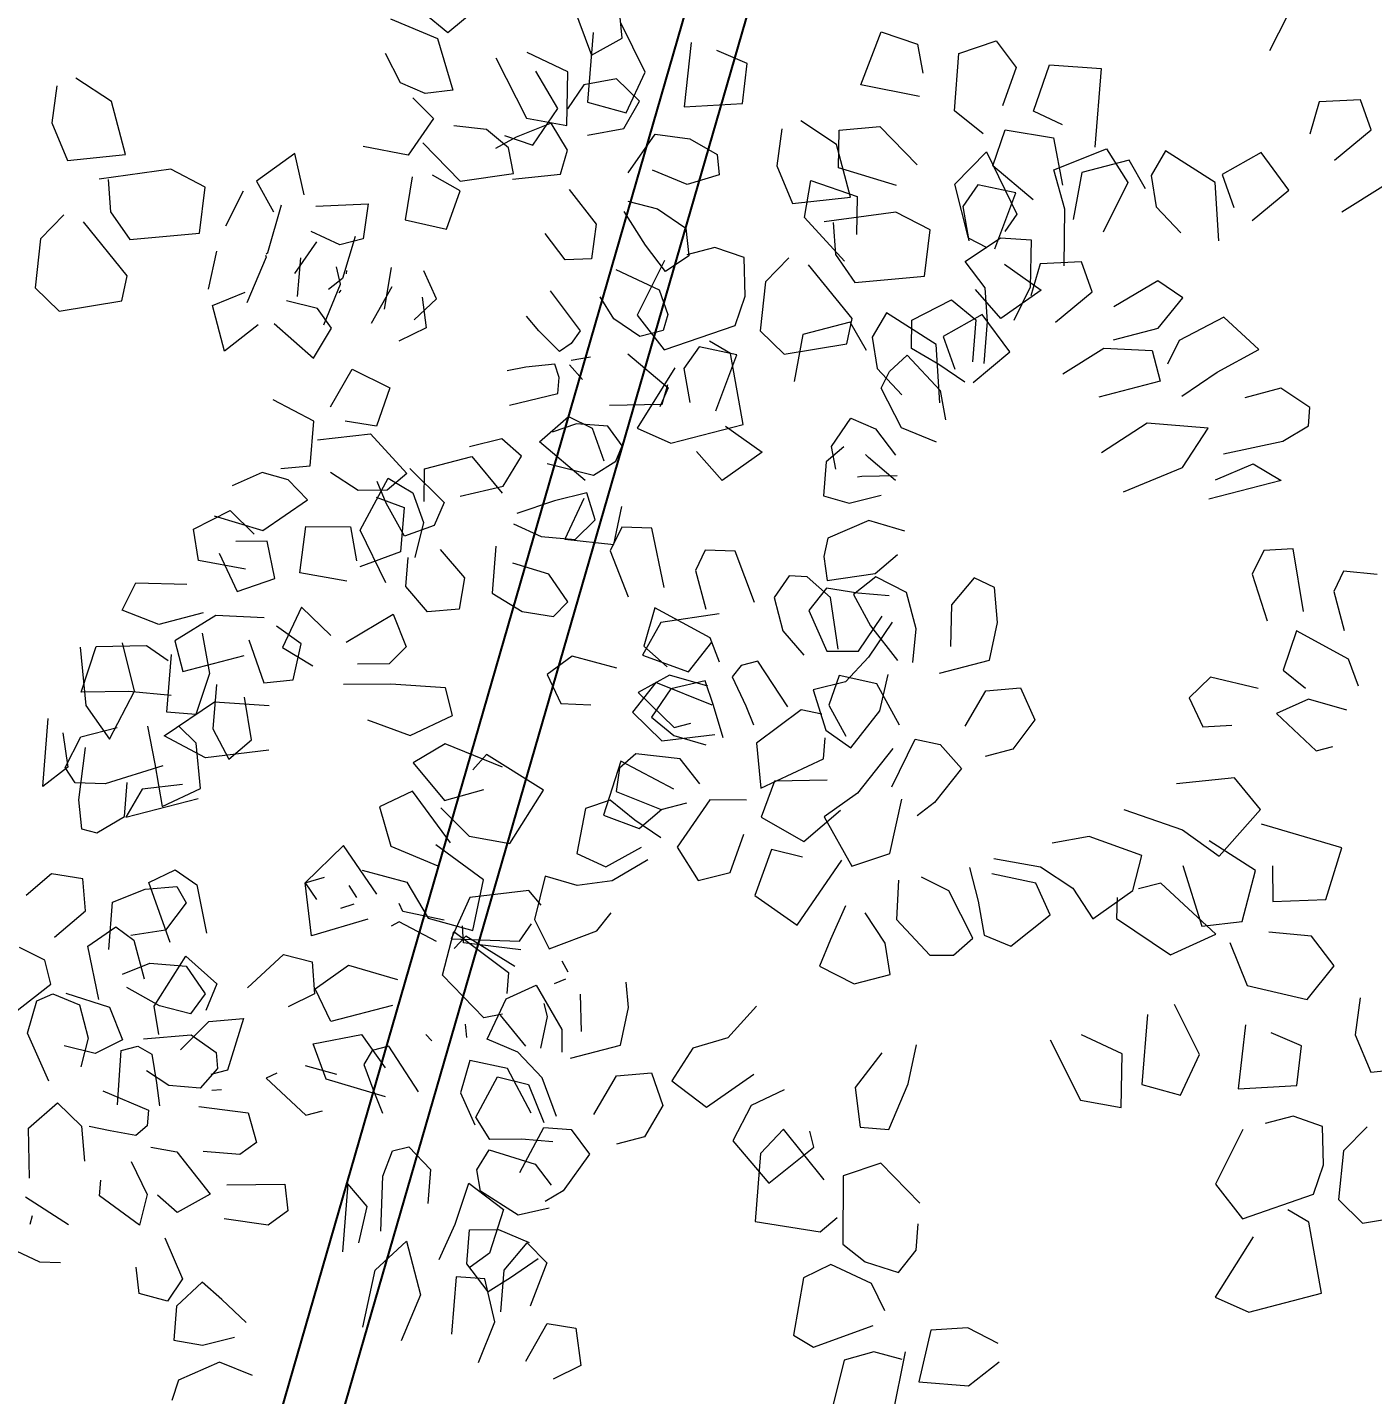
# Model space of a CAD drawing. Header units: metres. Extents: x 10 to 239, y 2 to 253.
# Drawn here: x 65.329 to 65.991, y 174.475 to 175.148 of the extents above; entities that cross this region are included whole.
import ezdxf

# ---------------------------------------------------------------- set-up
doc = ezdxf.new("R2010")
doc.units = ezdxf.units.M
doc.header["$MEASUREMENT"] = 0
doc.layers.get('Defpoints').update_dxf_attribs({"color": 9})
doc.layers.add('-cotas', color=252, linetype='Continuous')
doc.layers.add('1estruct arco', color=7, linetype='Continuous')
doc.layers.add('bloques veg', color=7, linetype='Continuous', lineweight=0, true_color=0xbbd5a5)
doc.styles.get("Standard").update_dxf_attribs({"font": 'arial.ttf'})
doc.dimstyles.get("Standard").update_dxf_attribs({"dimtxt": 0.18, "dimasz": 0.18, "dimexe": 0.18, "dimexo": 0.0625, "dimgap": 0.09, "dimtad": 0, "dimtih": 1, "dimtoh": 1, "dimdec": 4, "dimzin": 0, "dimdsep": 46, "dimtxsty": 'Standard', "dimcen": 0.09, "dimadec": 0, "dimazin": 0, "dimtfac": 1, "dimtdec": 4, "dimtofl": 0, "dimtmove": 0, "dimatfit": 3, "dimfxl": 1, "dimtolj": 1, "dimtzin": 0, "dimarcsym": 0})

# ---------------------------------------------------------------- blocks, each defined once
blk = doc.blocks.new('A$C0C3707A3')
at = {"layer": 'bloques veg'}
for p, q in [((2.05452, 0.51066), (2.04465, 0.53012)), ((2.03409, 0.52612), (2.0321, 0.49883)), ((2.02426, 0.51069), (2.00833, 0.51806)), ((2.07231, 0.52241), (2.06974, 0.49729)), ((2.09426, 0.51433), (2.08245, 0.51931)), ((1.9961, 0.51595), (2.00822, 0.49243)), ((2.09261, 0.49876), (2.09426, 0.51433)), ((2.02407, 0.4897), (2.02426, 0.51069)), ((2.04716, 0.49472), (2.05452, 0.51066)), ((1.13353, 0.49789), (1.14759, 0.50692)), ((1.15489, 0.5038), (1.15683, 0.48932)), ((1.82485, 0.5038), (1.82291, 0.48932)), ((1.84621, 0.49789), (1.83216, 0.50692)), ((1.12801, 0.47726), (1.13353, 0.49789)), ((1.85174, 0.47726), (1.84621, 0.49789)), ((2.0321, 0.49883), (2.04716, 0.49472)), ((2.06974, 0.49729), (2.09261, 0.49876)), ((2.31773, 0.50091), (2.31413, 0.48831)), ((2.3338, 0.50173), (2.31773, 0.50091)), ((2.33808, 0.49008), (2.3338, 0.50173)), ((2.00822, 0.49243), (2.02407, 0.4897)), ((2.1294, 0.48302), (2.11535, 0.49206)), ((1.15683, 0.48932), (1.15059, 0.4747)), ((1.82291, 0.48932), (1.82915, 0.4747)), ((2.10804, 0.48893), (2.1061, 0.47445)), ((2.32384, 0.47812), (2.33808, 0.49008)), ((2.13493, 0.4624), (2.1294, 0.48302)), ((2.25782, 0.48137), (2.25225, 0.47173)), ((2.27738, 0.46916), (2.25782, 0.48137)), ((2.29517, 0.48091), (2.28005, 0.4722)), ((2.30604, 0.46637), (2.29517, 0.48091)), ((1.15059, 0.4747), (1.12801, 0.47726)), ((1.82915, 0.4747), (1.85174, 0.47726)), ((2.24371, 0.47759), (2.22525, 0.47264)), ((2.25016, 0.46652), (2.24371, 0.47759)), ((1.11019, 0.47157), (1.1382, 0.46755)), ((1.86955, 0.47157), (1.84154, 0.46755)), ((1.88302, 0.46471), (1.86955, 0.47157)), ((2.1061, 0.47445), (2.11235, 0.45984)), ((2.22525, 0.47264), (2.22202, 0.45433)), ((2.25225, 0.47173), (2.25437, 0.4595)), ((2.28005, 0.4722), (2.28463, 0.45947)), ((1.13466, 0.46734), (1.13363, 0.45482)), ((1.84509, 0.46734), (1.84612, 0.45482)), ((1.88087, 0.44668), (1.88302, 0.46471)), ((2.18472, 0.4676), (2.17887, 0.45905)), ((2.19949, 0.46458), (2.18472, 0.4676)), ((2.27885, 0.44629), (2.27738, 0.46916)), ((2.2918, 0.45441), (2.30604, 0.46637)), ((2.3269, 0.458), (2.34281, 0.46808)), ((2.11235, 0.45984), (2.13493, 0.4624)), ((2.19141, 0.44263), (2.19949, 0.46458)), ((2.25437, 0.4595), (2.26408, 0.44931)), ((1.13363, 0.45482), (1.12609, 0.44404)), ((1.16931, 0.4534), (1.18083, 0.45729)), ((1.18083, 0.45729), (1.19168, 0.45439)), ((1.84612, 0.45482), (1.85366, 0.44404)), ((2.15274, 0.4567), (2.12473, 0.45269)), ((2.16621, 0.44984), (2.15274, 0.4567)), ((2.17887, 0.45905), (2.18128, 0.44574)), ((1.12694, 0.42985), (1.14419, 0.45082)), ((1.15187, 0.45342), (1.16098, 0.444)), ((1.16879, 0.43842), (1.16931, 0.4534)), ((1.20036, 0.45206), (1.21091, 0.43062)), ((1.82788, 0.45342), (1.81877, 0.444)), ((1.85281, 0.42985), (1.83555, 0.45082)), ((2.12828, 0.45248), (2.12931, 0.43995)), ((2.16406, 0.43182), (2.16621, 0.44984)), ((1.12609, 0.44404), (1.09887, 0.44668)), ((1.16098, 0.444), (1.16283, 0.42489)), ((1.81877, 0.444), (1.81691, 0.42489)), ((1.85366, 0.44404), (1.88087, 0.44668)), ((1.17268, 0.4269), (1.16879, 0.43842)), ((2.08211, 0.44243), (2.07126, 0.43952)), ((2.09362, 0.43854), (2.08211, 0.44243)), ((2.09415, 0.42355), (2.09362, 0.43854)), ((2.11107, 0.43856), (2.10196, 0.42914)), ((2.12931, 0.43995), (2.13685, 0.42918)), ((2.06257, 0.4372), (2.05203, 0.41576)), ((2.136, 0.41499), (2.11875, 0.43596)), ((2.19533, 0.4367), (2.20967, 0.42659)), ((2.20923, 0.43694), (2.20562, 0.42434)), ((2.2253, 0.43775), (2.20923, 0.43694)), ((2.22958, 0.4261), (2.2253, 0.43775)), ((1.12895, 0.42), (1.12694, 0.42985)), ((1.21091, 0.43062), (1.20032, 0.41717)), ((1.2224, 0.41707), (1.2256, 0.42901)), ((1.2256, 0.42901), (1.24688, 0.43029)), ((1.24688, 0.43029), (1.26375, 0.42809)), ((1.73286, 0.43029), (1.716, 0.42809)), ((1.85079, 0.42), (1.85281, 0.42985)), ((2.10196, 0.42914), (2.1001, 0.41002)), ((2.13685, 0.42918), (2.16406, 0.43182)), ((2.25513, 0.43062), (2.23813, 0.42025)), ((2.26505, 0.42397), (2.25513, 0.43062)), ((1.16283, 0.42489), (1.15341, 0.41578)), ((1.20032, 0.41717), (1.17268, 0.4269)), ((1.81691, 0.42489), (1.82633, 0.41578)), ((2.09025, 0.41204), (2.09415, 0.42355)), ((2.19405, 0.41542), (2.18405, 0.4267)), ((2.20967, 0.42659), (2.19405, 0.41542)), ((2.21533, 0.41414), (2.22958, 0.4261)), ((2.25544, 0.41209), (2.26505, 0.42397)), ((1.15341, 0.41578), (1.12895, 0.42)), ((1.17441, 0.41597), (1.18266, 0.42074)), ((1.23781, 0.40945), (1.2224, 0.41707)), ((1.82633, 0.41578), (1.85079, 0.42)), ((2.14931, 0.41739), (2.14375, 0.40776)), ((2.16887, 0.40518), (2.14931, 0.41739)), ((2.18667, 0.41693), (2.17155, 0.40823)), ((2.19754, 0.4024), (2.18667, 0.41693)), ((2.28099, 0.41661), (2.2637, 0.40732)), ((2.29483, 0.40403), (2.28099, 0.41661)), ((1.16931, 0.38825), (1.17441, 0.41597)), ((1.25562, 0.41515), (1.23781, 0.40945)), ((2.05203, 0.41576), (2.06261, 0.40231)), ((2.06261, 0.40231), (2.09025, 0.41204)), ((2.1352, 0.41361), (2.11675, 0.40867)), ((2.13398, 0.40514), (2.136, 0.41499)), ((2.14166, 0.40255), (2.1352, 0.41361)), ((2.23807, 0.40744), (2.25544, 0.41209)), ((1.19611, 0.41015), (1.21071, 0.38646)), ((2.1001, 0.41002), (2.10952, 0.40091)), ((2.11675, 0.40867), (2.11352, 0.39035)), ((2.14375, 0.40776), (2.14587, 0.39553)), ((2.17155, 0.40823), (2.17612, 0.39549)), ((2.2637, 0.40732), (2.25922, 0.39798)), ((1.18675, 0.38823), (1.20769, 0.40123)), ((1.20769, 0.40123), (1.21362, 0.39732)), ((2.07622, 0.40363), (2.07037, 0.39508)), ((2.09099, 0.4006), (2.07622, 0.40363)), ((2.08853, 0.40111), (2.08027, 0.40587)), ((2.08291, 0.37866), (2.09099, 0.4006)), ((2.09363, 0.37339), (2.08853, 0.40111)), ((2.10952, 0.40091), (2.13398, 0.40514)), ((2.17035, 0.38231), (2.16887, 0.40518)), ((2.1833, 0.39043), (2.19754, 0.4024)), ((2.2184, 0.39402), (2.23431, 0.4041)), ((2.23431, 0.4041), (2.25313, 0.40333)), ((2.25313, 0.40333), (2.25633, 0.39139)), ((2.27862, 0.39504), (2.29483, 0.40403)), ((2.06682, 0.39529), (2.05223, 0.3716)), ((2.14587, 0.39553), (2.15558, 0.38533)), ((2.07037, 0.39508), (2.07277, 0.38176)), ((2.25633, 0.39139), (2.23245, 0.38499)), ((2.26488, 0.38554), (2.27862, 0.39504)), ((1.19753, 0.38069), (1.16931, 0.38825)), ((1.19867, 0.36759), (1.18675, 0.38823)), ((1.21071, 0.38646), (1.19753, 0.38069)), ((1.32666, 0.37634), (1.33724, 0.38979)), ((1.33724, 0.38979), (1.36091, 0.38694)), ((1.6425, 0.38979), (1.61883, 0.38694)), ((1.65308, 0.37634), (1.6425, 0.38979)), ((2.30353, 0.38891), (2.28942, 0.38513)), ((2.31483, 0.38147), (2.30353, 0.38891)), ((1.2267, 0.38102), (1.21561, 0.37003)), ((2.31441, 0.37438), (2.31483, 0.38147)), ((1.34271, 0.35808), (1.32666, 0.37634)), ((1.38008, 0.37598), (1.35705, 0.36819)), ((1.59966, 0.37598), (1.62269, 0.36819)), ((1.63704, 0.35808), (1.65308, 0.37634)), ((2.01416, 0.36605), (2.02544, 0.37606)), ((2.02544, 0.37606), (2.03478, 0.37158)), ((2.25143, 0.37495), (2.23364, 0.36321)), ((2.27517, 0.37317), (2.25143, 0.37495)), ((2.30442, 0.36821), (2.31441, 0.37438)), ((1.21561, 0.37003), (1.19867, 0.36759)), ((1.29508, 0.36269), (1.32767, 0.37141)), ((1.68466, 0.36269), (1.65208, 0.37141)), ((2.03478, 0.37158), (2.03936, 0.35885)), ((2.05223, 0.3716), (2.06541, 0.36583)), ((2.06541, 0.36583), (2.09363, 0.37339)), ((2.08683, 0.37273), (2.10117, 0.36261)), ((2.26535, 0.35774), (2.27517, 0.37317)), ((1.2085, 0.35216), (1.22864, 0.36654)), ((1.32982, 0.35339), (1.34771, 0.36372)), ((1.35705, 0.36819), (1.34271, 0.35808)), ((1.37434, 0.35891), (1.39353, 0.3654)), ((1.39353, 0.3654), (1.40931, 0.3635)), ((1.58621, 0.3654), (1.57043, 0.3635)), ((1.6054, 0.35891), (1.58621, 0.3654)), ((1.62269, 0.36819), (1.63704, 0.35808)), ((1.64993, 0.35339), (1.63203, 0.36372)), ((2.03213, 0.35109), (2.01416, 0.36605)), ((2.28134, 0.36319), (2.30442, 0.36821)), ((1.25657, 0.35789), (1.23955, 0.35082)), ((1.30099, 0.34133), (1.29508, 0.36269)), ((1.37795, 0.34631), (1.37434, 0.35891)), ((1.6018, 0.34631), (1.6054, 0.35891)), ((1.67875, 0.34133), (1.68466, 0.36269)), ((1.96936, 0.35522), (1.98782, 0.36016)), ((1.98782, 0.36016), (1.99978, 0.34591)), ((2.08555, 0.35145), (2.07555, 0.36273)), ((2.10117, 0.36261), (2.08555, 0.35145)), ((2.27824, 0.35305), (2.29285, 0.35929)), ((2.29285, 0.35929), (2.30386, 0.35294)), ((1.3233, 0.35513), (1.32198, 0.34152)), ((1.33356, 0.33261), (1.32982, 0.35339)), ((1.3579, 0.354), (1.34992, 0.33288)), ((1.41349, 0.35307), (1.40031, 0.34729)), ((1.43102, 0.35768), (1.41349, 0.35307)), ((1.4145, 0.34814), (1.43203, 0.35276)), ((1.44129, 0.3526), (1.4378, 0.33958)), ((1.53845, 0.3526), (1.54194, 0.33958)), ((1.56524, 0.34814), (1.54772, 0.35276)), ((1.54872, 0.35768), (1.56625, 0.35307)), ((1.56625, 0.35307), (1.57943, 0.34729)), ((1.62184, 0.354), (1.62983, 0.33288)), ((1.64619, 0.33261), (1.64993, 0.35339)), ((1.65644, 0.35513), (1.65776, 0.34152)), ((1.96931, 0.3424), (1.96936, 0.35522)), ((2.24234, 0.34809), (2.26535, 0.35774)), ((2.30386, 0.35294), (2.27564, 0.34538)), ((1.21419, 0.33434), (1.2085, 0.35216)), ((1.23955, 0.35082), (1.23034, 0.33816)), ((1.3452, 0.32832), (1.36601, 0.34951)), ((1.36601, 0.34951), (1.37469, 0.34718)), ((1.40031, 0.34729), (1.39248, 0.33543)), ((1.40993, 0.33541), (1.4145, 0.34814)), ((1.44823, 0.34376), (1.45924, 0.35012)), ((1.46959, 0.34967), (1.46877, 0.3336)), ((1.51015, 0.34967), (1.51097, 0.3336)), ((1.53151, 0.34376), (1.5205, 0.35012)), ((1.56982, 0.33541), (1.56524, 0.34814)), ((1.57943, 0.34729), (1.58726, 0.33543)), ((1.61374, 0.34951), (1.60505, 0.34718)), ((1.63454, 0.32832), (1.61374, 0.34951)), ((1.94442, 0.33108), (1.95525, 0.35143)), ((1.95525, 0.35143), (1.96489, 0.34587)), ((1.39248, 0.33543), (1.37795, 0.34631)), ((1.38388, 0.34239), (1.38263, 0.33342)), ((1.43865, 0.32539), (1.44823, 0.34376)), ((1.54109, 0.32539), (1.53151, 0.34376)), ((1.58726, 0.33543), (1.6018, 0.34631)), ((1.59587, 0.34239), (1.59711, 0.33342)), ((1.96489, 0.34587), (1.96917, 0.33422)), ((2.0317, 0.344), (2.02434, 0.32806)), ((1.08615, 0.3384), (1.07673, 0.32929)), ((1.10047, 0.33108), (1.08615, 0.3384)), ((1.23034, 0.33816), (1.21419, 0.33434)), ((1.32198, 0.34152), (1.30099, 0.34133)), ((1.4378, 0.33958), (1.4354, 0.32626)), ((1.49098, 0.33872), (1.4855, 0.32445)), ((1.48876, 0.33872), (1.49424, 0.32445)), ((1.54194, 0.33958), (1.54435, 0.32626)), ((1.65776, 0.34152), (1.67875, 0.34133)), ((1.87927, 0.33108), (1.8936, 0.3384)), ((1.8936, 0.3384), (1.90302, 0.32929)), ((2.04345, 0.32621), (2.04647, 0.34098)), ((1.34992, 0.33288), (1.33356, 0.33261)), ((1.38263, 0.33342), (1.36279, 0.32012)), ((1.42388, 0.32236), (1.40993, 0.33541)), ((1.46877, 0.3336), (1.45573, 0.31965)), ((1.47296, 0.32317), (1.48079, 0.33504)), ((1.50678, 0.32317), (1.49895, 0.33504)), ((1.51097, 0.3336), (1.52401, 0.31965)), ((1.55586, 0.32236), (1.56982, 0.33541)), ((1.59711, 0.33342), (1.61696, 0.32012)), ((1.62983, 0.33288), (1.64619, 0.33261)), ((1.92099, 0.31433), (1.92314, 0.33236)), ((1.92314, 0.33236), (1.94058, 0.33238)), ((1.94058, 0.33238), (1.94299, 0.31906)), ((1.96917, 0.33422), (1.96586, 0.32054)), ((2.04656, 0.33296), (2.04208, 0.32362)), ((2.05829, 0.33261), (2.04656, 0.33296)), ((2.06331, 0.30953), (2.05829, 0.33261)), ((1.09836, 0.31884), (1.10047, 0.33108)), ((1.29894, 0.31629), (1.30677, 0.32815)), ((1.30677, 0.32815), (1.32421, 0.32813)), ((1.36279, 0.32012), (1.3452, 0.32832)), ((1.4354, 0.32626), (1.42388, 0.32236)), ((1.54435, 0.32626), (1.55586, 0.32236)), ((1.61696, 0.32012), (1.63454, 0.32832)), ((1.67297, 0.32815), (1.65553, 0.32813)), ((1.68081, 0.31629), (1.67297, 0.32815)), ((1.88139, 0.31884), (1.87927, 0.33108)), ((1.95458, 0.31054), (1.94442, 0.33108)), ((2.02434, 0.32806), (2.04345, 0.32621)), ((2.30867, 0.32631), (2.29724, 0.32557)), ((2.3129, 0.30184), (2.30867, 0.32631)), ((1.33832, 0.32435), (1.33317, 0.30944)), ((1.44784, 0.3206), (1.43865, 0.32539)), ((1.45573, 0.31965), (1.44784, 0.3206)), ((1.47222, 0.31174), (1.47296, 0.32317)), ((1.4855, 0.32445), (1.48474, 0.32288)), ((1.49424, 0.32445), (1.495, 0.32288)), ((1.50752, 0.31174), (1.50678, 0.32317)), ((1.52401, 0.31965), (1.5319, 0.3206)), ((1.5319, 0.3206), (1.54109, 0.32539)), ((1.64142, 0.32435), (1.64658, 0.30944)), ((2.04208, 0.32362), (2.0492, 0.30575)), ((2.07914, 0.32424), (2.07546, 0.31628)), ((2.09087, 0.32389), (2.07914, 0.32424)), ((2.09857, 0.30385), (2.09087, 0.32389)), ((2.29724, 0.32557), (2.29276, 0.31622)), ((1.08004, 0.31561), (1.09836, 0.31884)), ((1.30934, 0.30303), (1.29894, 0.31629)), ((1.6704, 0.30303), (1.68081, 0.31629)), ((1.8997, 0.31561), (1.88139, 0.31884)), ((2.07546, 0.31628), (2.07953, 0.30108)), ((2.29276, 0.31622), (2.29879, 0.29806)), ((2.32844, 0.31764), (2.32476, 0.30968)), ((2.34155, 0.3165), (2.32844, 0.31764)), ((1.12274, 0.30998), (1.10283, 0.3095)), ((1.12801, 0.29927), (1.12274, 0.30998)), ((1.48633, 0.30796), (1.47222, 0.31174)), ((1.48474, 0.31296), (1.49341, 0.30796)), ((1.495, 0.31296), (1.48633, 0.30796)), ((1.49341, 0.30796), (1.50752, 0.31174)), ((1.85173, 0.29927), (1.857, 0.30998)), ((1.857, 0.30998), (1.87691, 0.3095)), ((1.9393, 0.3111), (1.92099, 0.31433)), ((2.11202, 0.31444), (2.10617, 0.30589)), ((2.11911, 0.31401), (2.11202, 0.31444)), ((2.12824, 0.30599), (2.11911, 0.31401)), ((2.14582, 0.31419), (2.13722, 0.30723)), ((2.15792, 0.30812), (2.14582, 0.31419)), ((2.18426, 0.31402), (2.17544, 0.30351)), ((2.19223, 0.31034), (2.18426, 0.31402)), ((2.19355, 0.29673), (2.19223, 0.31034)), ((1.12311, 0.30598), (1.11152, 0.29745)), ((1.33317, 0.30944), (1.30934, 0.30303)), ((1.36019, 0.30598), (1.37178, 0.29745)), ((1.64658, 0.30944), (1.6704, 0.30303)), ((2.10617, 0.30589), (2.10966, 0.29286)), ((2.13131, 0.28587), (2.12824, 0.30599)), ((2.13722, 0.30723), (2.14396, 0.29508)), ((2.1617, 0.29401), (2.15792, 0.30812)), ((2.32476, 0.30968), (2.32883, 0.29448)), ((1.11374, 0.29378), (1.12801, 0.29927)), ((1.12931, 0.2857), (1.12846, 0.29989)), ((1.14515, 0.30318), (1.13786, 0.29156)), ((1.16103, 0.29117), (1.1547, 0.30062)), ((1.32227, 0.29117), (1.3286, 0.30062)), ((1.33815, 0.30318), (1.34544, 0.29156)), ((1.35014, 0.28163), (1.3603, 0.30217)), ((1.35399, 0.2857), (1.35484, 0.29989)), ((1.6296, 0.28163), (1.61944, 0.30217)), ((1.866, 0.29378), (1.85173, 0.29927)), ((2.05963, 0.30156), (2.05552, 0.2865)), ((2.08136, 0.28993), (2.05963, 0.30156)), ((2.17544, 0.30351), (2.17517, 0.28715)), ((1.07263, 0.29665), (1.09145, 0.29743)), ((1.09145, 0.29743), (1.10737, 0.28735)), ((1.09638, 0.29843), (1.11374, 0.29378)), ((1.11152, 0.29745), (1.10268, 0.29051)), ((1.17254, 0.29506), (1.16905, 0.28204)), ((1.31076, 0.29506), (1.31425, 0.28204)), ((1.37166, 0.2968), (1.37286, 0.27089)), ((1.37178, 0.29745), (1.38062, 0.29051)), ((1.60808, 0.2968), (1.60688, 0.27089)), ((1.88336, 0.29843), (1.866, 0.29378)), ((1.88829, 0.29743), (1.87238, 0.28735)), ((1.90711, 0.29665), (1.88829, 0.29743)), ((2.14396, 0.29508), (2.15455, 0.28163)), ((2.16056, 0.28091), (2.1617, 0.29401)), ((2.19052, 0.28196), (2.19355, 0.29673)), ((2.3103, 0.29417), (2.30511, 0.27882)), ((2.33066, 0.28333), (2.3103, 0.29417)), ((1.10268, 0.29051), (1.11092, 0.27784)), ((1.13786, 0.29156), (1.14218, 0.27295)), ((1.16013, 0.27047), (1.16103, 0.29117)), ((1.19214, 0.27701), (1.17898, 0.28868)), ((1.18328, 0.29296), (1.19685, 0.28157)), ((1.30002, 0.29296), (1.28645, 0.28157)), ((1.29116, 0.27701), (1.30432, 0.28868)), ((1.31149, 0.285), (1.3225, 0.29136)), ((1.32317, 0.27047), (1.32227, 0.29117)), ((1.33235, 0.29337), (1.33601, 0.26796)), ((1.34544, 0.29156), (1.34112, 0.27295)), ((1.38062, 0.29051), (1.37238, 0.27784)), ((1.64739, 0.29337), (1.64373, 0.26796)), ((1.66825, 0.285), (1.65724, 0.29136)), ((2.08506, 0.28046), (2.08136, 0.28993)), ((2.10966, 0.29286), (2.11799, 0.28346)), ((1.10737, 0.28735), (1.10417, 0.27541)), ((1.11851, 0.28552), (1.10996, 0.27967)), ((1.13813, 0.28492), (1.11851, 0.28552)), ((1.12503, 0.27405), (1.12931, 0.2857)), ((1.14383, 0.26711), (1.13813, 0.28492)), ((1.21921, 0.28256), (1.21, 0.2858)), ((1.26409, 0.28256), (1.2733, 0.2858)), ((1.31176, 0.26864), (1.31149, 0.285)), ((1.35827, 0.27405), (1.35399, 0.2857)), ((1.38178, 0.28246), (1.39713, 0.28765)), ((1.40965, 0.28662), (1.39783, 0.2642)), ((1.57009, 0.28662), (1.58192, 0.2642)), ((1.59797, 0.28246), (1.58261, 0.28765)), ((1.66798, 0.26864), (1.66825, 0.285)), ((1.83592, 0.26711), (1.84161, 0.28492)), ((1.84161, 0.28492), (1.86123, 0.28552)), ((1.86123, 0.28552), (1.86978, 0.27967)), ((1.87238, 0.28735), (1.87557, 0.27541)), ((2.05552, 0.2865), (2.06465, 0.27848)), ((2.33465, 0.27277), (2.33066, 0.28333)), ((1.10417, 0.27541), (1.08029, 0.2818)), ((1.11092, 0.27784), (1.12503, 0.27405)), ((1.16905, 0.28204), (1.16447, 0.2693)), ((1.19685, 0.28157), (1.20371, 0.2681)), ((1.23338, 0.26596), (1.21921, 0.28256)), ((1.24992, 0.26596), (1.26409, 0.28256)), ((1.28645, 0.28157), (1.27959, 0.2681)), ((1.31425, 0.28204), (1.31883, 0.2693)), ((1.35751, 0.26569), (1.35014, 0.28163)), ((1.37238, 0.27784), (1.35827, 0.27405)), ((1.38197, 0.26147), (1.38178, 0.28246)), ((1.59777, 0.26147), (1.59797, 0.28246)), ((1.62223, 0.26569), (1.6296, 0.28163)), ((1.87557, 0.27541), (1.89945, 0.2818)), ((2.02751, 0.28249), (2.01782, 0.27524)), ((2.04503, 0.27787), (2.02751, 0.28249)), ((2.09353, 0.27924), (2.09006, 0.27482)), ((2.10004, 0.28098), (2.09353, 0.27924)), ((2.11179, 0.26319), (2.10004, 0.28098)), ((2.17099, 0.27672), (2.19052, 0.28196)), ((2.30511, 0.27882), (2.31395, 0.27188)), ((1.14218, 0.27295), (1.15029, 0.26845)), ((1.19082, 0.26341), (1.19214, 0.27701)), ((1.24001, 0.27688), (1.23652, 0.27291)), ((1.24329, 0.27688), (1.24678, 0.27291)), ((1.29248, 0.26341), (1.29116, 0.27701)), ((1.34112, 0.27295), (1.33301, 0.26845)), ((2.01782, 0.27524), (2.02319, 0.26388)), ((2.06552, 0.27522), (2.05337, 0.26847)), ((2.08058, 0.27111), (2.06552, 0.27522)), ((2.09006, 0.27482), (2.09543, 0.26346)), ((2.13176, 0.27552), (2.12786, 0.264)), ((2.14653, 0.27249), (2.13176, 0.27552)), ((2.15552, 0.25629), (2.14653, 0.27249)), ((2.27681, 0.27589), (2.2685, 0.26784)), ((2.29542, 0.27157), (2.27681, 0.27589)), ((1.10864, 0.26606), (1.1253, 0.26742)), ((1.1253, 0.26742), (1.14383, 0.26711)), ((1.15029, 0.26845), (1.16013, 0.27047)), ((1.16447, 0.2693), (1.17141, 0.26046)), ((1.20371, 0.2681), (1.20456, 0.25391)), ((1.27959, 0.2681), (1.27874, 0.25391)), ((1.33601, 0.26796), (1.31176, 0.26864)), ((1.31883, 0.2693), (1.31189, 0.26046)), ((1.33301, 0.26845), (1.32317, 0.27047)), ((1.37286, 0.27089), (1.35751, 0.26569)), ((1.60688, 0.27089), (1.62223, 0.26569)), ((1.64373, 0.26796), (1.66798, 0.26864)), ((1.85445, 0.26742), (1.83592, 0.26711)), ((1.8711, 0.26606), (1.85445, 0.26742)), ((1.9568, 0.27103), (1.93826, 0.27072)), ((1.97808, 0.26975), (1.9568, 0.27103)), ((1.98099, 0.2589), (1.97808, 0.26975)), ((2.05337, 0.26847), (2.0675, 0.25481)), ((2.18115, 0.25618), (2.18909, 0.26994)), ((2.18909, 0.26994), (2.2027, 0.27126)), ((2.2027, 0.27126), (2.20836, 0.25882)), ((2.2685, 0.26784), (2.27387, 0.25648)), ((2.31511, 0.26754), (2.30267, 0.26187)), ((2.33017, 0.26343), (2.31511, 0.26754)), ((1.0917, 0.26362), (1.07042, 0.26234)), ((1.11138, 0.25021), (1.0917, 0.26362)), ((1.17141, 0.26046), (1.19082, 0.26341)), ((1.22367, 0.25577), (1.23338, 0.26596)), ((1.25963, 0.25577), (1.24992, 0.26596)), ((1.31189, 0.26046), (1.29248, 0.26341)), ((1.39783, 0.2642), (1.38197, 0.26147)), ((1.58192, 0.2642), (1.59777, 0.26147)), ((1.86837, 0.25021), (1.88804, 0.26362)), ((1.88804, 0.26362), (1.90932, 0.26234)), ((2.02319, 0.26388), (2.03492, 0.26353)), ((2.09543, 0.26346), (2.09855, 0.25615)), ((2.12786, 0.264), (2.13461, 0.25185)), ((2.30267, 0.26187), (2.31818, 0.24742)), ((1.21687, 0.25643), (1.21266, 0.24941)), ((1.26643, 0.25643), (1.27064, 0.24941)), ((1.94776, 0.25698), (1.96449, 0.25099)), ((1.96449, 0.25099), (1.98099, 0.2589)), ((2.0675, 0.25481), (2.07401, 0.25656)), ((2.20836, 0.25882), (2.19983, 0.24722)), ((2.27387, 0.25648), (2.2853, 0.25722)), ((1.1438, 0.24966), (1.12969, 0.25344)), ((1.20456, 0.25391), (1.22367, 0.25577)), ((1.23453, 0.25286), (1.22584, 0.25519)), ((1.24332, 0.22491), (1.23453, 0.25286)), ((1.23784, 0.25458), (1.24316, 0.23041)), ((1.23998, 0.22491), (1.24877, 0.25286)), ((1.24546, 0.25458), (1.24014, 0.23041)), ((1.24877, 0.25286), (1.25746, 0.25519)), ((1.27874, 0.25391), (1.25963, 0.25577)), ((1.83594, 0.24966), (1.85005, 0.25344)), ((1.09515, 0.24176), (1.11138, 0.25021)), ((1.14987, 0.23757), (1.1438, 0.24966)), ((1.21266, 0.24941), (1.224, 0.2266)), ((1.27064, 0.24941), (1.2593, 0.2266)), ((1.82987, 0.23757), (1.83594, 0.24966)), ((1.88459, 0.24176), (1.86837, 0.25021)), ((2.15265, 0.23226), (2.16161, 0.25094)), ((2.16161, 0.25094), (2.17145, 0.24893)), ((2.17145, 0.24893), (2.17979, 0.23953)), ((2.19983, 0.24722), (2.18898, 0.24431)), ((2.31818, 0.24742), (2.32469, 0.24916)), ((1.0704, 0.2449), (1.09515, 0.24176)), ((1.90934, 0.2449), (1.88459, 0.24176)), ((1.99432, 0.24386), (1.98897, 0.23777)), ((2.01664, 0.23006), (1.99432, 0.24386)), ((1.11172, 0.23848), (1.13423, 0.23129)), ((1.14595, 0.23163), (1.14987, 0.23757)), ((1.83379, 0.23163), (1.82987, 0.23757)), ((1.86802, 0.23848), (1.84551, 0.23129)), ((2.17979, 0.23953), (2.16938, 0.22627)), ((2.28642, 0.23669), (2.26384, 0.23413)), ((2.29671, 0.22432), (2.28642, 0.23669)), ((1.10397, 0.23125), (1.11975, 0.22935)), ((1.13423, 0.23129), (1.14595, 0.23163)), ((1.24316, 0.23041), (1.23652, 0.22758)), ((1.24014, 0.23041), (1.24678, 0.22758)), ((1.47818, 0.21242), (1.48617, 0.23354)), ((1.49357, 0.23354), (1.48474, 0.23297)), ((1.48617, 0.23354), (1.495, 0.23297)), ((1.50156, 0.21242), (1.49357, 0.23354)), ((1.84551, 0.23129), (1.83379, 0.23163)), ((1.87577, 0.23125), (1.85999, 0.22935)), ((2.00363, 0.20912), (2.01664, 0.23006)), ((1.1261, 0.21834), (1.09788, 0.2259)), ((1.11975, 0.22935), (1.1261, 0.21834)), ((1.224, 0.2266), (1.24332, 0.22491)), ((1.2593, 0.2266), (1.23998, 0.22491)), ((1.85999, 0.22935), (1.85364, 0.21834)), ((1.85364, 0.21834), (1.88186, 0.2259)), ((2.16938, 0.22627), (2.16266, 0.22098)), ((2.28066, 0.20606), (2.29671, 0.22432)), ((1.16666, 0.22102), (1.1654, 0.1946)), ((1.2368, 0.2194), (1.23928, 0.20145)), ((1.2465, 0.2194), (1.24402, 0.20145)), ((1.31664, 0.22102), (1.3179, 0.1946)), ((1.38241, 0.20667), (1.38482, 0.21998)), ((1.38482, 0.21998), (1.39278, 0.22367)), ((1.39278, 0.22367), (1.40131, 0.21207)), ((1.41912, 0.21777), (1.42984, 0.22304)), ((1.42984, 0.22304), (1.43953, 0.21579)), ((1.44771, 0.21593), (1.45655, 0.22287)), ((1.45655, 0.22287), (1.46365, 0.22329)), ((1.46365, 0.22329), (1.4695, 0.21474)), ((1.51609, 0.22329), (1.51024, 0.21474)), ((1.52319, 0.22287), (1.51609, 0.22329)), ((1.53203, 0.21593), (1.52319, 0.22287)), ((1.5499, 0.22304), (1.54021, 0.21579)), ((1.56062, 0.21777), (1.5499, 0.22304)), ((1.58696, 0.22367), (1.57843, 0.21207)), ((1.59493, 0.21998), (1.58696, 0.22367)), ((1.59733, 0.20667), (1.59493, 0.21998)), ((1.97669, 0.22284), (1.98778, 0.21185)), ((2.24329, 0.22397), (2.26632, 0.21618)), ((1.18843, 0.20239), (1.17831, 0.21673)), ((1.29487, 0.20239), (1.30499, 0.21673)), ((1.41534, 0.20366), (1.41912, 0.21777)), ((1.43953, 0.21579), (1.4317, 0.20393)), ((1.44574, 0.19552), (1.44771, 0.21593)), ((1.4695, 0.21474), (1.46601, 0.20172)), ((1.51024, 0.21474), (1.51373, 0.20172)), ((1.53401, 0.19552), (1.53203, 0.21593)), ((1.54021, 0.21579), (1.54804, 0.20393)), ((1.5644, 0.20366), (1.56062, 0.21777)), ((2.26632, 0.21618), (2.28066, 0.20606)), ((2.32858, 0.20959), (2.29708, 0.2186)), ((1.20465, 0.21084), (1.18928, 0.1882)), ((1.21461, 0.18723), (1.2158, 0.20902)), ((1.26869, 0.18723), (1.2675, 0.20902)), ((1.27865, 0.21084), (1.29402, 0.1882)), ((1.40131, 0.21207), (1.40049, 0.19601)), ((1.57843, 0.21207), (1.57925, 0.19601)), ((1.99351, 0.19478), (1.97475, 0.20836)), ((1.98778, 0.21185), (2.00363, 0.20912)), ((2.22984, 0.21338), (2.21544, 0.21069)), ((2.25041, 0.2061), (2.22984, 0.21338)), ((2.29493, 0.20058), (2.27675, 0.21199)), ((2.32238, 0.18932), (2.32858, 0.20959)), ((1.0351, 0.20734), (1.03566, 0.19206)), ((1.38543, 0.1919), (1.38241, 0.20667)), ((1.41649, 0.19056), (1.41534, 0.20366)), ((1.4317, 0.20393), (1.42112, 0.19048)), ((1.54804, 0.20393), (1.55862, 0.19048)), ((1.56326, 0.19056), (1.5644, 0.20366)), ((1.59431, 0.1919), (1.59733, 0.20667)), ((2.19264, 0.20458), (2.21096, 0.20134)), ((2.24709, 0.19241), (2.25041, 0.2061)), ((1.10668, 0.19795), (1.09813, 0.1921)), ((1.11695, 0.19287), (1.10668, 0.19795)), ((1.17776, 0.18431), (1.18843, 0.20239)), ((1.23928, 0.20145), (1.23652, 0.1989)), ((1.24402, 0.20145), (1.24678, 0.1989)), ((1.30554, 0.18431), (1.29487, 0.20239)), ((1.46601, 0.20172), (1.45905, 0.19311)), ((1.48884, 0.1904), (1.48474, 0.19778)), ((1.4909, 0.1904), (1.495, 0.19778)), ((1.51373, 0.20172), (1.52069, 0.19311)), ((1.86279, 0.19287), (1.87306, 0.19795)), ((1.87306, 0.19795), (1.88161, 0.1921)), ((1.94602, 0.19834), (1.96355, 0.19373)), ((2.18317, 0.20088), (2.18666, 0.18785)), ((2.20916, 0.19504), (2.19193, 0.19857)), ((2.21096, 0.20134), (2.22364, 0.19311)), ((2.26655, 0.20228), (2.27404, 0.17869)), ((2.28982, 0.18059), (2.29493, 0.20058)), ((2.30144, 0.20232), (2.30168, 0.18842)), ((1.04014, 0.18272), (1.04797, 0.19458)), ((1.05564, 0.19718), (1.06142, 0.184)), ((1.10838, 0.16957), (1.11695, 0.19287)), ((1.1654, 0.1946), (1.17776, 0.18431)), ((1.3179, 0.1946), (1.30554, 0.18431)), ((1.87136, 0.16957), (1.86279, 0.19287)), ((1.96355, 0.19373), (1.97196, 0.1797)), ((1.98948, 0.17508), (1.99351, 0.19478)), ((2.15545, 0.19578), (2.15489, 0.1805)), ((2.17514, 0.19175), (2.16442, 0.19702)), ((2.21482, 0.1826), (2.20916, 0.19504)), ((2.22364, 0.19311), (2.23147, 0.18125)), ((2.23147, 0.18125), (2.24709, 0.19241)), ((2.25795, 0.19532), (2.24926, 0.19299)), ((2.27954, 0.17551), (2.25795, 0.19532)), ((1.03566, 0.19206), (1.02261, 0.17811)), ((1.09813, 0.1921), (1.09427, 0.17335)), ((1.18928, 0.1882), (1.20027, 0.17711)), ((1.20027, 0.17711), (1.21461, 0.18723)), ((1.2359, 0.18851), (1.2211, 0.16804)), ((1.2474, 0.18851), (1.2622, 0.16804)), ((1.28303, 0.17711), (1.26869, 0.18723)), ((1.29402, 0.1882), (1.28303, 0.17711)), ((1.40497, 0.18666), (1.38543, 0.1919)), ((1.46388, 0.17204), (1.47562, 0.18984)), ((1.47562, 0.18984), (1.48214, 0.18809)), ((1.48214, 0.18809), (1.48698, 0.18447)), ((1.49761, 0.18809), (1.49276, 0.18447)), ((1.50412, 0.18984), (1.49761, 0.18809)), ((1.51587, 0.17204), (1.50412, 0.18984)), ((1.57477, 0.18666), (1.59431, 0.1919)), ((1.88161, 0.1921), (1.88547, 0.17335)), ((2.18472, 0.17337), (2.17514, 0.19175)), ((2.18666, 0.18785), (2.18906, 0.17453)), ((2.24087, 0.18958), (2.24074, 0.1814)), ((2.30168, 0.18842), (2.32238, 0.18932)), ((1.03802, 0.17049), (1.04014, 0.18272)), ((1.06142, 0.184), (1.0656, 0.17357)), ((1.43023, 0.18106), (1.445, 0.18408)), ((1.445, 0.18408), (1.44918, 0.17365)), ((1.48698, 0.18447), (1.48161, 0.17311)), ((1.49276, 0.18447), (1.49813, 0.17311)), ((1.53474, 0.18408), (1.53056, 0.17365)), ((1.54952, 0.18106), (1.53474, 0.18408)), ((2.1349, 0.18562), (2.12913, 0.17244)), ((2.15041, 0.17116), (2.14258, 0.18302)), ((2.19949, 0.17035), (2.21482, 0.1826)), ((1.02261, 0.17811), (1.01335, 0.17826)), ((1.23652, 0.17593), (1.24017, 0.18075)), ((1.24678, 0.17593), (1.24313, 0.18075)), ((1.37434, 0.18091), (1.36868, 0.16846)), ((1.38766, 0.1785), (1.37434, 0.18091)), ((1.39561, 0.16474), (1.38766, 0.1785)), ((1.42015, 0.16515), (1.43023, 0.18106)), ((1.5596, 0.16515), (1.54952, 0.18106)), ((1.58414, 0.16474), (1.59208, 0.1785)), ((1.59208, 0.1785), (1.6054, 0.18091)), ((1.6054, 0.18091), (1.61106, 0.16846)), ((1.97196, 0.1797), (1.98948, 0.17508)), ((2.15489, 0.1805), (2.16793, 0.16655)), ((2.24074, 0.1814), (2.26196, 0.16731)), ((2.27404, 0.17869), (2.28982, 0.18059)), ((2.31689, 0.17505), (2.30024, 0.17641)), ((1.0656, 0.17357), (1.05213, 0.16671)), ((1.12975, 0.17548), (1.12257, 0.17042)), ((1.14052, 0.16794), (1.12975, 0.17548)), ((1.44918, 0.17365), (1.44135, 0.16179)), ((1.48161, 0.17311), (1.47741, 0.16609)), ((1.49813, 0.17311), (1.50234, 0.16609)), ((1.53056, 0.17365), (1.53839, 0.16179)), ((1.83922, 0.16794), (1.85, 0.17548)), ((1.85, 0.17548), (1.85717, 0.17042)), ((2.12913, 0.17244), (2.12494, 0.16201)), ((2.15252, 0.15893), (2.15041, 0.17116)), ((2.1772, 0.1667), (2.18472, 0.17337)), ((2.18906, 0.17453), (2.19949, 0.17035)), ((2.26196, 0.16731), (2.27954, 0.17551)), ((2.28505, 0.17233), (2.29187, 0.15555)), ((2.32581, 0.16348), (2.31689, 0.17505)), ((1.05213, 0.16671), (1.03802, 0.17049)), ((1.12257, 0.17042), (1.1185, 0.15523)), ((1.13608, 0.14703), (1.14052, 0.16794)), ((1.2211, 0.16804), (1.24165, 0.15788)), ((1.2622, 0.16804), (1.24165, 0.15788)), ((1.36868, 0.16846), (1.37584, 0.15608)), ((1.61106, 0.16846), (1.60391, 0.15608)), ((1.84366, 0.14703), (1.83922, 0.16794)), ((1.85717, 0.17042), (1.86124, 0.15523)), ((2.16793, 0.16655), (2.1772, 0.1667)), ((1.05293, 0.16233), (1.0519, 0.14981)), ((1.06415, 0.16514), (1.05293, 0.16233)), ((1.07811, 0.15209), (1.06415, 0.16514)), ((1.1023, 0.16422), (1.09012, 0.15352)), ((1.11451, 0.14466), (1.1023, 0.16422)), ((1.24165, 0.15788), (1.23652, 0.16493)), ((1.24165, 0.15788), (1.24678, 0.16493)), ((1.34211, 0.16046), (1.33753, 0.14773)), ((1.35145, 0.16494), (1.34211, 0.16046)), ((1.36273, 0.15494), (1.35145, 0.16494)), ((1.61701, 0.15494), (1.62829, 0.16494)), ((1.62829, 0.16494), (1.63763, 0.16046)), ((1.86524, 0.14466), (1.87745, 0.16422)), ((1.87745, 0.16422), (1.88962, 0.15352)), ((1.90164, 0.15209), (1.91559, 0.16514)), ((1.91559, 0.16514), (1.92681, 0.16233)), ((1.92681, 0.16233), (1.92784, 0.14981)), ((2.12494, 0.16201), (2.13841, 0.15515)), ((2.3154, 0.15022), (2.32581, 0.16348)), ((1.34476, 0.13997), (1.36273, 0.15494)), ((1.37584, 0.15608), (1.38778, 0.15288)), ((1.4045, 0.15887), (1.39588, 0.14838)), ((1.41515, 0.15951), (1.4045, 0.15887)), ((1.4241, 0.14082), (1.41515, 0.15951)), ((1.55564, 0.14082), (1.5646, 0.15951)), ((1.5646, 0.15951), (1.57524, 0.15887)), ((1.57524, 0.15887), (1.58387, 0.14838)), ((1.60391, 0.15608), (1.59197, 0.15288)), ((1.63498, 0.13997), (1.61701, 0.15494)), ((2.05042, 0.14542), (2.04947, 0.15524)), ((2.13841, 0.15515), (2.15252, 0.15893)), ((2.29187, 0.15555), (2.3154, 0.15022)), ((1.0519, 0.14981), (1.06217, 0.14473)), ((1.09012, 0.15352), (1.09431, 0.1431)), ((1.88962, 0.15352), (1.88543, 0.1431)), ((1.92784, 0.14981), (1.91757, 0.14473)), ((2.03154, 0.15044), (2.03205, 0.13584)), ((2.33611, 0.15111), (2.33417, 0.13663)), ((1.11268, 0.13352), (1.11451, 0.14466)), ((1.14368, 0.14499), (1.14019, 0.13197)), ((1.15411, 0.14918), (1.14368, 0.14499)), ((1.16033, 0.14635), (1.15411, 0.14918)), ((1.16393, 0.13375), (1.16033, 0.14635)), ((1.38907, 0.14904), (1.37711, 0.13479)), ((1.40753, 0.1441), (1.38907, 0.14904)), ((1.39588, 0.14838), (1.40658, 0.13621)), ((1.57222, 0.1441), (1.59067, 0.14904)), ((1.58387, 0.14838), (1.57317, 0.13621)), ((1.59067, 0.14904), (1.60263, 0.13479)), ((1.81581, 0.13375), (1.81941, 0.14635)), ((1.81941, 0.14635), (1.82563, 0.14918)), ((1.82563, 0.14918), (1.83606, 0.14499)), ((1.83606, 0.14499), (1.83955, 0.13197)), ((1.86706, 0.13352), (1.86524, 0.14466)), ((2.01887, 0.14161), (2.01751, 0.14668)), ((2.0474, 0.13065), (2.05042, 0.14542)), ((2.27352, 0.12853), (2.26365, 0.14799)), ((1.09315, 0.13875), (1.07954, 0.14007)), ((1.07954, 0.14007), (1.08574, 0.1198)), ((1.40758, 0.13128), (1.40753, 0.1441)), ((1.42164, 0.14032), (1.412, 0.13475)), ((1.43247, 0.11996), (1.42164, 0.14032)), ((1.54727, 0.11996), (1.55811, 0.14032)), ((1.55811, 0.14032), (1.56774, 0.13475)), ((1.57216, 0.13128), (1.57222, 0.1441)), ((1.8866, 0.13875), (1.9002, 0.14007)), ((1.9002, 0.14007), (1.894, 0.1198)), ((2.00031, 0.14207), (2.01034, 0.13002)), ((2.01635, 0.1293), (2.01887, 0.14161)), ((2.25309, 0.14399), (2.25109, 0.1167)), ((2.29131, 0.14027), (2.28874, 0.11515)), ((1.10414, 0.12767), (1.09315, 0.13875)), ((1.15544, 0.11508), (1.16393, 0.13375)), ((1.40658, 0.13621), (1.4141, 0.12954)), ((1.412, 0.13475), (1.40772, 0.1231)), ((1.57317, 0.13621), (1.56565, 0.12954)), ((1.56774, 0.13475), (1.57202, 0.1231)), ((1.8243, 0.11508), (1.81581, 0.13375)), ((1.87561, 0.12767), (1.8866, 0.13875)), ((1.9714, 0.13432), (1.97378, 0.13186)), ((1.98739, 0.13318), (1.98688, 0.13847)), ((2.2151, 0.13381), (2.22721, 0.1103)), ((2.24326, 0.12856), (2.22733, 0.13593)), ((2.31325, 0.13219), (2.30145, 0.13717)), ((2.33417, 0.13663), (2.34041, 0.12202)), ((1.12079, 0.12902), (1.11528, 0.12584)), ((1.1273, 0.12728), (1.12079, 0.12902)), ((1.14019, 0.13197), (1.143, 0.12074)), ((1.17233, 0.13034), (1.17101, 0.11673)), ((1.18246, 0.13344), (1.17233, 0.13034)), ((1.19099, 0.12184), (1.18246, 0.13344)), ((1.33344, 0.11509), (1.33042, 0.12986)), ((1.34519, 0.13288), (1.35255, 0.11694)), ((1.83955, 0.13197), (1.83674, 0.12074)), ((1.85244, 0.12728), (1.85896, 0.12902)), ((1.85896, 0.12902), (1.86446, 0.12584)), ((1.95692, 0.12967), (1.95041, 0.12792)), ((1.96867, 0.11188), (1.95692, 0.12967)), ((2.02786, 0.12541), (2.0474, 0.13065)), ((2.24307, 0.10757), (2.24326, 0.12856)), ((2.26615, 0.11259), (2.27352, 0.12853)), ((2.31161, 0.11663), (2.31325, 0.13219)), ((1.11528, 0.12584), (1.11346, 0.1147)), ((1.12858, 0.10599), (1.1273, 0.12728)), ((1.3165, 0.11264), (1.32187, 0.124)), ((1.32187, 0.124), (1.33765, 0.1221)), ((1.40772, 0.1231), (1.41103, 0.10942)), ((1.48329, 0.12728), (1.47387, 0.11818)), ((1.495, 0.1213), (1.48329, 0.12728)), ((1.48474, 0.1213), (1.49645, 0.12728)), ((1.49645, 0.12728), (1.50587, 0.11818)), ((1.57202, 0.1231), (1.56871, 0.10942)), ((1.85117, 0.10599), (1.85244, 0.12728)), ((1.86446, 0.12584), (1.86628, 0.1147)), ((1.95041, 0.12792), (1.94723, 0.12242)), ((1.98863, 0.1242), (1.98503, 0.11161)), ((2.0034, 0.12118), (1.98863, 0.1242)), ((2.34041, 0.12202), (2.36299, 0.12458)), ((1.08574, 0.1198), (1.09225, 0.11805)), ((1.18692, 0.10665), (1.19099, 0.12184)), ((1.33765, 0.1221), (1.34125, 0.1095)), ((1.42231, 0.09942), (1.43247, 0.11996)), ((1.43631, 0.12126), (1.4339, 0.10794)), ((1.45375, 0.12124), (1.43631, 0.12126)), ((1.4559, 0.10321), (1.45375, 0.12124)), ((1.52384, 0.10321), (1.52599, 0.12124)), ((1.52599, 0.12124), (1.54343, 0.12126)), ((1.54343, 0.12126), (1.54584, 0.10794)), ((1.55743, 0.09942), (1.54727, 0.11996)), ((1.894, 0.1198), (1.88749, 0.11805)), ((1.91331, 0.11876), (1.90916, 0.11687)), ((1.93667, 0.11842), (1.92447, 0.12175)), ((1.94723, 0.12242), (1.95122, 0.11185)), ((2.01269, 0.10389), (2.0034, 0.12118)), ((2.03723, 0.10349), (2.04597, 0.11863)), ((2.04597, 0.11863), (2.05958, 0.11995)), ((2.05958, 0.11995), (2.06415, 0.10721)), ((1.11346, 0.1147), (1.11222, 0.10572)), ((1.17101, 0.11673), (1.17374, 0.10087)), ((1.21646, 0.11269), (1.20249, 0.10829)), ((1.22181, 0.10661), (1.21646, 0.11269)), ((1.28074, 0.10943), (1.29175, 0.11579)), ((1.29175, 0.11579), (1.30795, 0.10679)), ((1.33183, 0.10039), (1.3165, 0.11264)), ((1.35255, 0.11694), (1.33344, 0.11509)), ((1.86628, 0.1147), (1.86753, 0.10572)), ((1.88798, 0.11197), (1.89179, 0.11222)), ((1.90916, 0.11687), (1.92467, 0.10241)), ((2.25109, 0.1167), (2.26615, 0.11259)), ((2.28874, 0.11515), (2.31161, 0.11663)), ((1.20249, 0.10829), (1.19545, 0.09506)), ((1.29064, 0.09863), (1.28074, 0.10943)), ((1.47719, 0.10449), (1.495, 0.10764)), ((1.50256, 0.10449), (1.48474, 0.10764)), ((1.95122, 0.11185), (1.95464, 0.10346)), ((1.98503, 0.11161), (1.99069, 0.09916)), ((2.06415, 0.10721), (2.057, 0.09483)), ((2.22721, 0.1103), (2.24307, 0.10757)), ((1.15203, 0.10669), (1.14261, 0.09758)), ((1.16331, 0.09669), (1.15203, 0.10669)), ((1.17858, 0.09725), (1.18692, 0.10665)), ((1.21615, 0.09416), (1.22181, 0.10661)), ((1.25205, 0.0892), (1.2648, 0.10207)), ((1.2648, 0.10207), (1.28238, 0.09387)), ((1.34962, 0.08865), (1.36021, 0.1021)), ((1.36021, 0.1021), (1.37424, 0.09368)), ((1.378, 0.09035), (1.39676, 0.10393)), ((1.39676, 0.10393), (1.40204, 0.09322)), ((1.43759, 0.09998), (1.4559, 0.10321)), ((1.54216, 0.09998), (1.52384, 0.10321)), ((1.58298, 0.10393), (1.57771, 0.09322)), ((1.60174, 0.09035), (1.58298, 0.10393)), ((1.61953, 0.1021), (1.6055, 0.09368)), ((1.81643, 0.09669), (1.82771, 0.10669)), ((1.82771, 0.10669), (1.83713, 0.09758)), ((1.92467, 0.10241), (1.93118, 0.10416)), ((2.31017, 0.10461), (2.29932, 0.1017)), ((2.32169, 0.10071), (2.31017, 0.10461)), ((1.14261, 0.09758), (1.14129, 0.08397)), ((1.16271, 0.07707), (1.16331, 0.09669)), ((1.30909, 0.09369), (1.29064, 0.09863)), ((1.40551, 0.0888), (1.41088, 0.10015)), ((1.41088, 0.10015), (1.42933, 0.09521)), ((1.56887, 0.10015), (1.55041, 0.09521)), ((1.57424, 0.0888), (1.56887, 0.10015)), ((1.81703, 0.07707), (1.81643, 0.09669)), ((1.83713, 0.09758), (1.83845, 0.08397)), ((2.00845, 0.08065), (2.01769, 0.09825)), ((2.01769, 0.09825), (2.02833, 0.09761)), ((2.02833, 0.09761), (2.03558, 0.08792)), ((2.29064, 0.09937), (2.28009, 0.07794)), ((2.32221, 0.08573), (2.32169, 0.10071)), ((2.33913, 0.10074), (2.33002, 0.09131)), ((1.06801, 0.0954), (1.0642, 0.09564)), ((1.20615, 0.08288), (1.21615, 0.09416)), ((1.28238, 0.09387), (1.28686, 0.08452)), ((1.37424, 0.09368), (1.36966, 0.08095)), ((1.40204, 0.09322), (1.4013, 0.08178)), ((1.42933, 0.09521), (1.43227, 0.07581)), ((1.55041, 0.09521), (1.54747, 0.07581)), ((1.57771, 0.09322), (1.57844, 0.08178)), ((1.6055, 0.09368), (1.61008, 0.08095)), ((2.057, 0.09483), (2.04615, 0.09192)), ((2.33002, 0.09131), (2.32817, 0.0722)), ((1.18661, 0.08812), (1.20615, 0.08288)), ((1.26825, 0.0802), (1.25205, 0.0892)), ((1.29403, 0.08958), (1.29083, 0.07764)), ((1.31256, 0.08927), (1.29403, 0.08958)), ((1.32768, 0.08056), (1.31256, 0.08927)), ((1.36249, 0.07589), (1.34962, 0.08865)), ((1.37682, 0.06856), (1.378, 0.09035)), ((1.4548, 0.08606), (1.46957, 0.08908)), ((1.46317, 0.0652), (1.4548, 0.08606)), ((1.46957, 0.08908), (1.47542, 0.08053)), ((1.46978, 0.08553), (1.4886, 0.08631)), ((1.48622, 0.08732), (1.48474, 0.08692)), ((1.49114, 0.08631), (1.48474, 0.08226)), ((1.4886, 0.08631), (1.495, 0.08226)), ((1.50996, 0.08553), (1.49114, 0.08631)), ((1.49353, 0.08732), (1.495, 0.08692)), ((1.51017, 0.08908), (1.50432, 0.08053)), ((1.52495, 0.08606), (1.51017, 0.08908)), ((1.51657, 0.0652), (1.52495, 0.08606)), ((1.60293, 0.06856), (1.60174, 0.09035)), ((2.03558, 0.08792), (2.02546, 0.07358)), ((2.31832, 0.07422), (2.32221, 0.08573)), ((1.28228, 0.07179), (1.26825, 0.0802)), ((1.4013, 0.08178), (1.39159, 0.07158)), ((1.47542, 0.08053), (1.4741, 0.06693)), ((1.50432, 0.08053), (1.50564, 0.06693)), ((1.57844, 0.08178), (1.58816, 0.07158)), ((1.23204, 0.06664), (1.24255, 0.07545)), ((1.24255, 0.07545), (1.25666, 0.07167)), ((1.29083, 0.07764), (1.31471, 0.07124)), ((2.28009, 0.07794), (2.29068, 0.06448)), ((1.14741, 0.05906), (1.16422, 0.06969)), ((1.16422, 0.06969), (1.17312, 0.06381)), ((1.18376, 0.06445), (1.1989, 0.07319)), ((1.1989, 0.07319), (1.21134, 0.06753)), ((1.49348, 0.06639), (1.47744, 0.07069)), ((1.48627, 0.06639), (1.50231, 0.07069)), ((1.83233, 0.05906), (1.81552, 0.06969)), ((2.02546, 0.07358), (2.01845, 0.06937)), ((2.29068, 0.06448), (2.31832, 0.07422)), ((2.32817, 0.0722), (2.33759, 0.06309)), ((1.21134, 0.06753), (1.20894, 0.05421)), ((1.23138, 0.05983), (1.23204, 0.06664)), ((2.31659, 0.06328), (2.30834, 0.06805)), ((2.33759, 0.06309), (2.36205, 0.06732)), ((1.17312, 0.06381), (1.17455, 0.05179)), ((1.24274, 0.05446), (1.23138, 0.05983)), ((1.2717, 0.05834), (1.29465, 0.06149)), ((1.29465, 0.06149), (1.31244, 0.04975)), ((1.46034, 0.05898), (1.44491, 0.04915)), ((1.5194, 0.05898), (1.53483, 0.04915)), ((2.32169, 0.03557), (2.31659, 0.06328)), ((1.20894, 0.05421), (1.19655, 0.04706)), ((1.26474, 0.04973), (1.24274, 0.05446)), ((1.28182, 0.04399), (1.2717, 0.05834)), ((2.29489, 0.05747), (2.28029, 0.03378)), ((1.44491, 0.04915), (1.46162, 0.0377)), ((1.46162, 0.0377), (1.47162, 0.04898)), ((1.48885, 0.0525), (1.46757, 0.05123)), ((1.48962, 0.05198), (1.48885, 0.0525)), ((1.49013, 0.05198), (1.49089, 0.0525)), ((1.49089, 0.0525), (1.51217, 0.05123)), ((1.51813, 0.0377), (1.50812, 0.04898)), ((1.53483, 0.04915), (1.51813, 0.0377)), ((1.80519, 0.05179), (1.82113, 0.04443)), ((1.25431, 0.04554), (1.24301, 0.0381)), ((1.26755, 0.03851), (1.25431, 0.04554)), ((1.30453, 0.03325), (1.28182, 0.04399)), ((1.82113, 0.04443), (1.82931, 0.04429)), ((1.24301, 0.0381), (1.27123, 0.03054)), ((1.46755, 0.03378), (1.48417, 0.03167)), ((1.5122, 0.03378), (1.49557, 0.03167)), ((2.28029, 0.03378), (2.29347, 0.02801)), ((2.29347, 0.02801), (2.32169, 0.03557))]:
    blk.add_line(p, q, dxfattribs=at)
blk = doc.blocks.new('*D90')
at = {"layer": '-cotas', "color": 0, "lineweight": -2, "transparency": 16777216}
for p, q in [((35.59966, 175.53321), (35.59966, 162.18569)), ((89.36416, 175.53321), (89.36416, 162.18569)), ((35.77966, 162.36569), (58.21017, 162.36569)), ((89.18416, 162.36569), (59.87093, 162.36569))]:
    blk.add_line(p, q, dxfattribs=at)
at = {"layer": '-cotas', "color": 0, "transparency": 16777216}
for points in [[(35.77966, 162.39569), (35.77966, 162.33569), (35.59966, 162.36569)], [(89.18416, 162.39569), (89.18416, 162.33569), (89.36416, 162.36569)]]:
    blk.add_solid(points, dxfattribs=at)
at = {"layer": 'Defpoints', "color": 0, "transparency": 16777216}
for p in [(35.59966, 175.59571), (89.36416, 175.59571), (89.36416, 162.36569)]:
    blk.add_point(p, dxfattribs=at)
at = {"layer": '-cotas', "color": 0, "transparency": 16777216, "insert": (59.04055, 162.36569), "char_height": 0.3, "attachment_point": 5}
blk.add_mtext('\\A1;53.7645', dxfattribs=at)

msp = doc.modelspace()

# ---------------------------------------------------------------- linework, layer by layer
at = {"layer": '1estruct arco'}
for p, q in [((65.20166, 173.59283), (66.31066, 177.43009)), ((65.23163, 173.59151), (66.33943, 177.42159))]:
    msp.add_line(p, q, dxfattribs=at)
for radius, start, end in [(21.59873, 28.135936, 149.788644), (21.51609, 28.183951, 149.787683), (20.72709, 28.662092, 149.778129)]:
    msp.add_arc((59.06396, 158.01334), radius, start, end, dxfattribs=at)

# ---------------------------------------------------------------- block references
at = {"layer": 'bloques veg', "color": 2}
for p, xscale, yscale, zscale, rotation in [((64.81836, 173.44397), -1.148412669704233, 1.148412669704233, 1.148412669704233, 250.4635127242645), ((63.0397, 174.49995), 1.260409816243446, 1.260409816243446, 1.260409816243446, 359.6145960760396)]:
    msp.add_blockref('A$C0C3707A3', p, dxfattribs=dict(at, xscale=xscale, yscale=yscale, zscale=zscale, rotation=rotation))

# ---------------------------------------------------------------- dimensions: what is measured, and where the dimension line sits
at = {"layer": '-cotas'}
dim = msp.add_linear_dim(base=(89.36416, 162.36569), p1=(35.59966, 175.59571), p2=(89.36416, 175.59571), angle=0, dimstyle='Standard', override={"dimtxt": 0.3}, dxfattribs=at)
dim.commit()
dim.dimension.update_dxf_attribs({"geometry": '*D90', "text_midpoint": (59.04055, 162.36569), "dimtype": 161})

doc.saveas('drawing.dxf')
